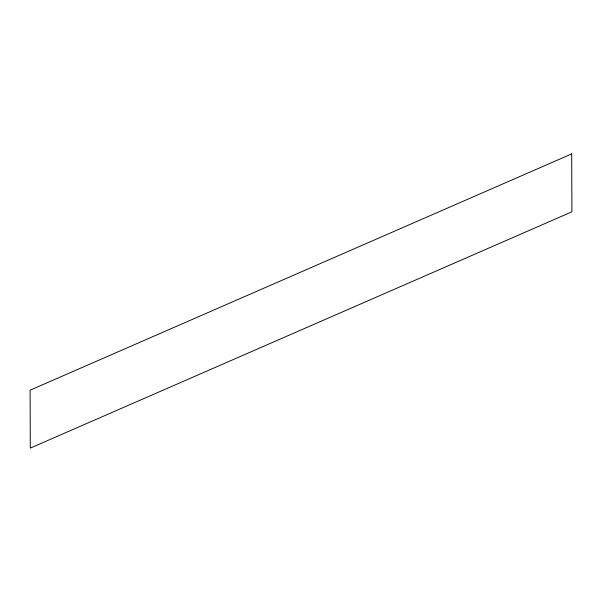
<?xml version="1.0" encoding="UTF-8"?>
<svg xmlns="http://www.w3.org/2000/svg" width="602" height="602" viewBox="0 0 602 602"><rect width="100%" height="100%" fill="white"/><g stroke="black" fill="none" stroke-linecap="round" stroke-linejoin="round"><path stroke-width="0.9" d="M571.697 153.894L30.1 390.186L30.303 448.106L571.9 211.814L571.697 153.894"/></g></svg>
